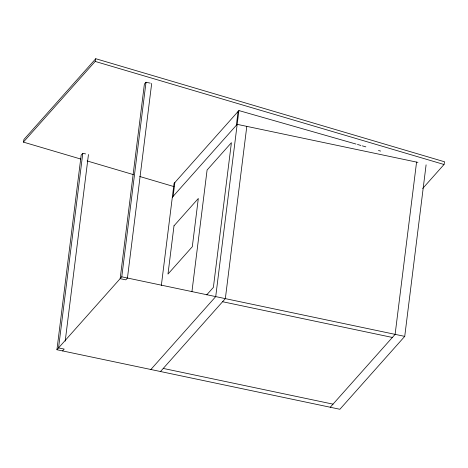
<?xml version="1.0" encoding="UTF-8"?>
<svg xmlns="http://www.w3.org/2000/svg" width="468" height="468" viewBox="0 0 468 468"><rect width="100%" height="100%" fill="white"/><g stroke="black" fill="none" stroke-linecap="round" stroke-linejoin="round"><path stroke-width="0.7" d="M426.096 164.841L404.732 336.381L339.885 409.272L56.932 349.731L81.169 155.148L82.789 153.323L85.621 153.919M82.789 153.323L58.553 347.905L64.215 349.099L62.589 350.918M65.204 341.143L88.452 154.516M56.932 349.731L121.779 276.834L146.016 82.251L150.263 83.146M151.679 83.444L127.442 278.027L125.822 279.846L120.159 278.659L144.396 84.076L146.016 82.251M161.331 285.538L174.043 183.456L238.896 110.565L356.043 144.062M173.137 196.326L174.856 182.549M191.95 291.564L207.09 170.019L231.408 142.681L213.385 287.381L206.71 294.881M236.369 125.254L238.083 111.478M238.896 110.565L215.719 296.601L150.871 369.498M246.8 126.372L225.342 298.631L160.495 371.522M416.567 162.098L395.115 334.357L330.262 407.248M80.841 159.079L23.4 142.108L23.979 139.411L95.759 58.728L444.6 161.805L444.021 164.502L422.68 188.487M23.4 142.108L95.179 61.425L95.759 58.728M172.329 197.239L237.177 124.342L417.942 162.384M121.779 276.834L404.732 336.381M222.587 301.725L392.36 337.451M163.25 368.427L333.023 404.147M357.447 144.46L360.951 145.466M362.355 145.864L365.859 146.87M378.489 150.48L380.595 151.082M95.179 61.425L444.021 164.502M87.142 160.945L133.374 174.605M139.68 176.465L174.002 186.609M173.997 225.822L167.989 274.055L192.307 246.718L198.315 198.485L173.997 225.822"/></g></svg>
